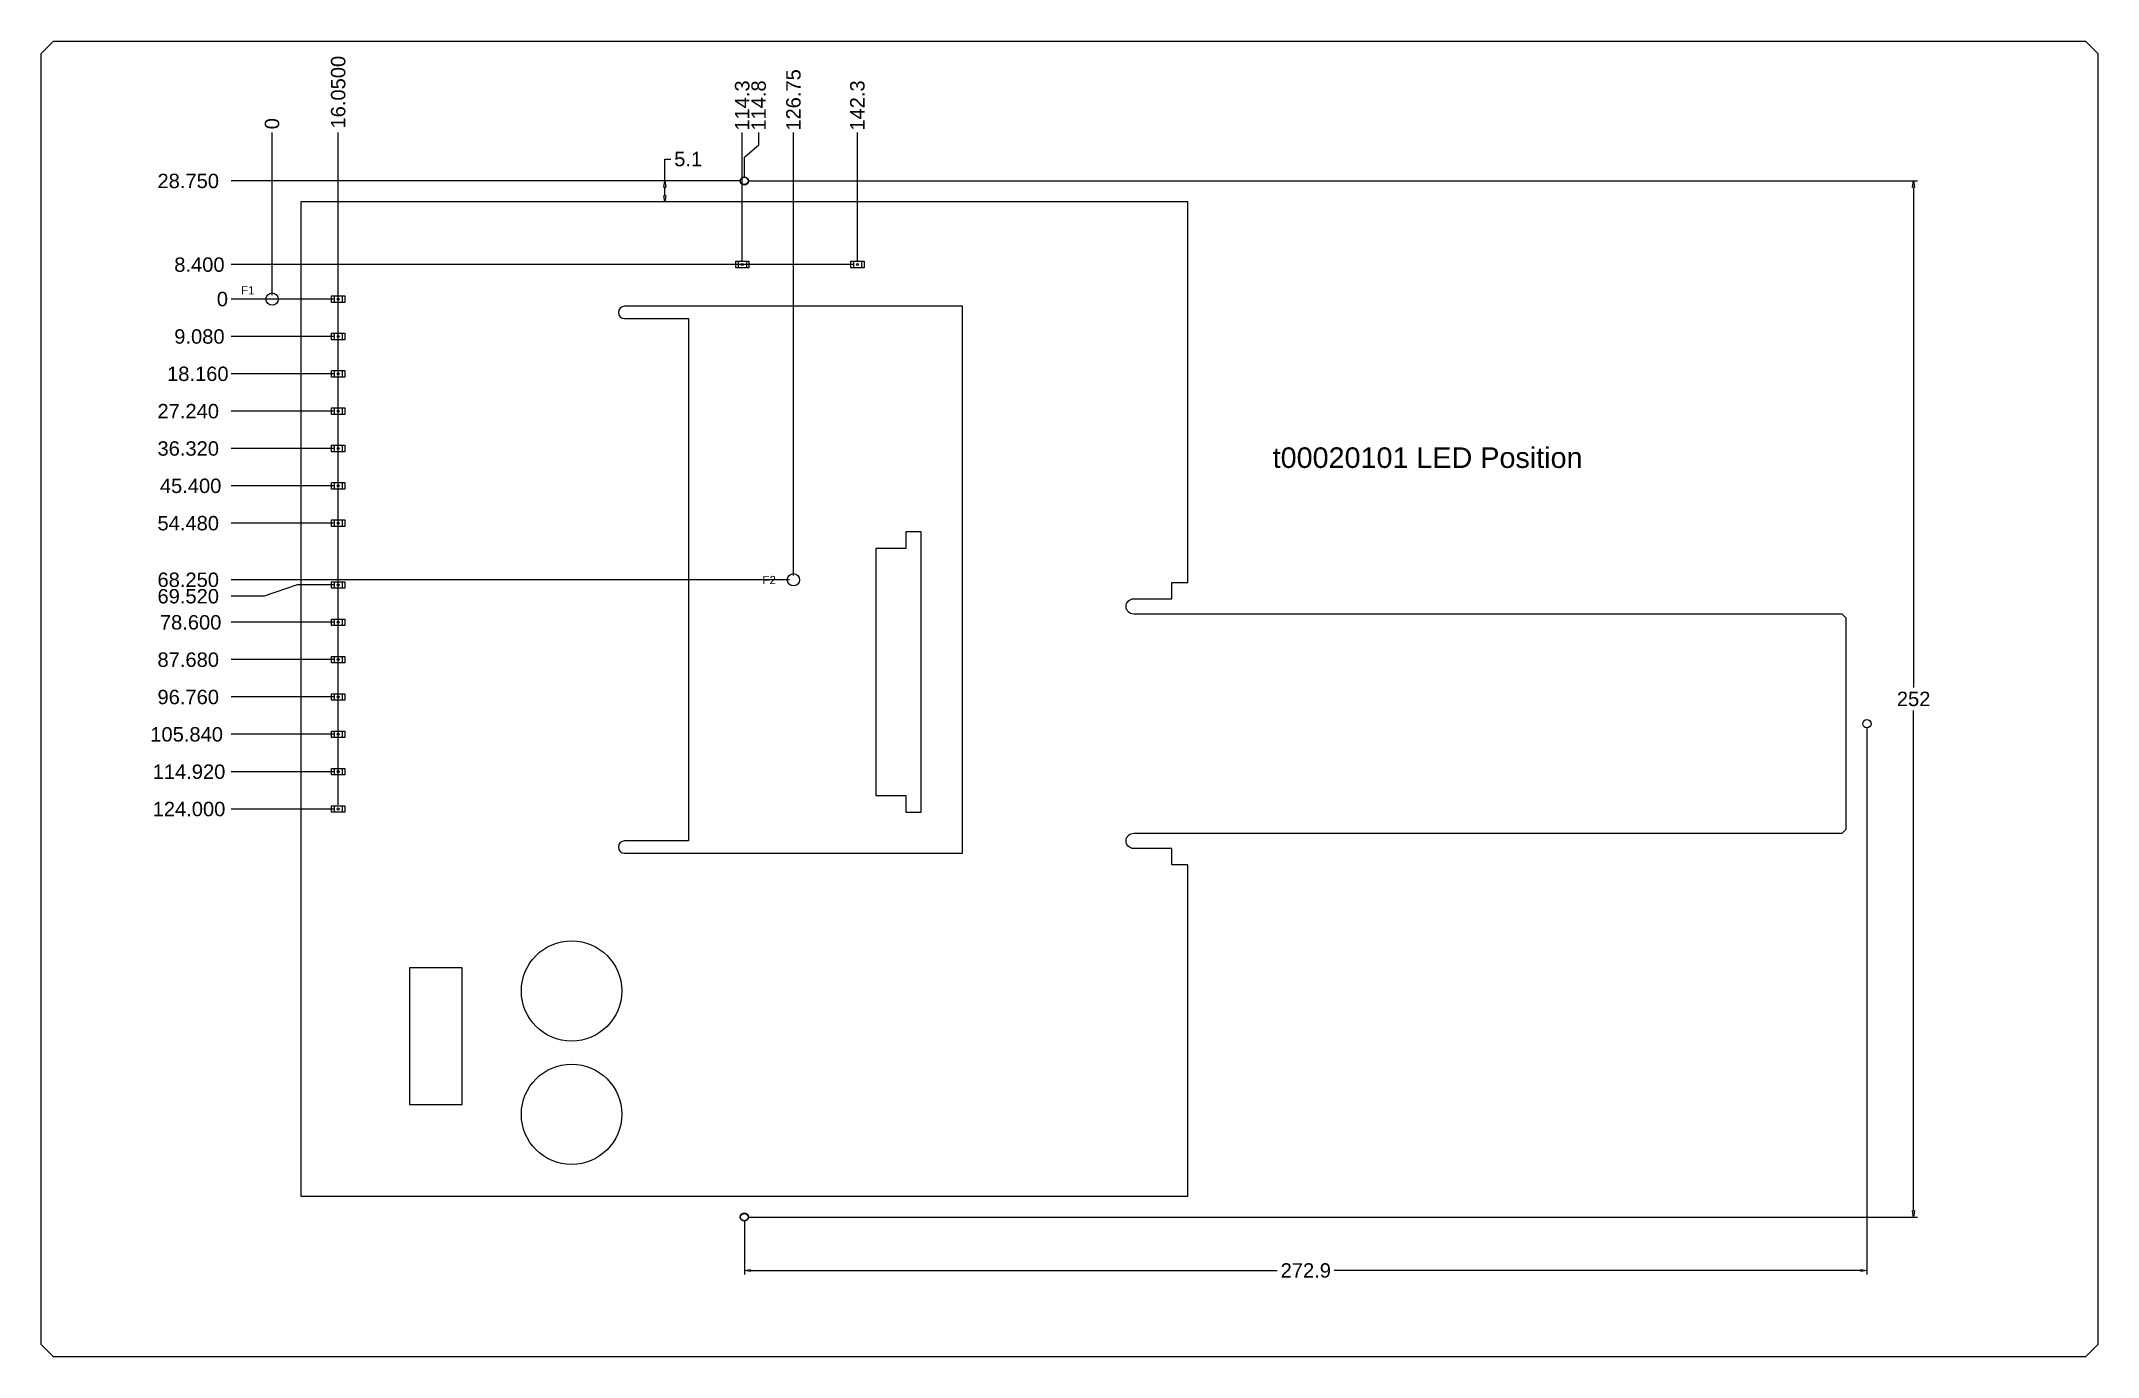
# Model space of a CAD drawing. Extents: x -27 to 473, y 8 to 328.
import ezdxf

# ---------------------------------------------------------------- set-up
doc = ezdxf.new("R2010")
doc.units = 0
doc.layers.get('0').update_dxf_attribs({"linetype": 'CONTINUOUS'})
for name, color, linetype in [('BOTTOM_PLATE', 4, 'CONTINUOUS'), ('DIMENSION-B', 7, 'CONTINUOUS'), ('LED-KINGBRIGHT', 1, 'CONTINUOUS'), ('LED_CIRCUIT', 3, 'CONTINUOUS')]:
    doc.layers.add(name, color=color, linetype=linetype)
doc.styles.add('ARIAL', font='txt')
doc.dimstyles.get("Standard").update_dxf_attribs({"dimtxt": 4, "dimasz": 4, "dimexe": 1, "dimexo": 1, "dimgap": 1, "dimtad": 0, "dimtih": 1, "dimtoh": 1, "dimzin": 0, "dimcen": 1, "dimazin": 3, "dimtp": 0.005, "dimtm": 0.005, "dimtfac": 1, "dimtofl": 0, "dimtmove": 0, "dimatfit": 3})

# ---------------------------------------------------------------- blocks, each defined once
blk = doc.blocks.new('*U133')
at = {"layer": 'LED_CIRCUIT', "color": 6, "style": 'ARIAL'}
blk.add_text('F1', height=2, dxfattribs=at).set_placement((21.16, 265.89))
blk = doc.blocks.new('*U134')
at = {"layer": 'LED_CIRCUIT', "color": 6, "style": 'ARIAL'}
blk.add_text('F2', height=2, dxfattribs=at).set_placement((147.91, 195.44))
blk = doc.blocks.new('LED')
at = {"layer": 'LED-KINGBRIGHT'}
for p, q in [((42.82, 270.18), (46.02, 270.18)), ((42.82, 268.58), (42.82, 270.18)), ((43.42, 270.18), (43.42, 268.58)), ((43.42, 270.18), (45.42, 270.18)), ((45.42, 270.18), (45.42, 268.58)), ((46.02, 270.18), (46.02, 268.58)), ((46.02, 268.58), (42.82, 268.58)), ((45.42, 268.58), (43.42, 268.58))]:
    blk.add_line(p, q, dxfattribs=at)
blk.add_circle((44.42, 269.38, 0.3), 0.25, dxfattribs=at)
blk = doc.blocks.new('*U135')
at = {"layer": 'LED_CIRCUIT', "color": 1, "style": 'ARIAL'}
blk.add_text('t00020101 LED Position', height=5, dxfattribs=at).set_placement((271.94, 223.7))
blk = doc.blocks.new('*U82')
at = {"layer": 'DIMENSION-B', "color": 0, "style": 'ARIAL'}
blk.add_text('0', height=3.5, rotation=90, dxfattribs=at).set_placement((30.42, 306.05))
blk = doc.blocks.new('*D81')
at = {"layer": 'DIMENSION-B', "color": 0}
blk.add_line((28.7, 265.75), (28.7, 305.25), dxfattribs=at)
at = {"layer": 'DIMENSION-B'}
blk.add_blockref('*U82', (0, 0), dxfattribs=at)
blk = doc.blocks.new('*U139')
at = {"layer": 'DIMENSION-B', "color": 0, "style": 'ARIAL'}
blk.add_text('16.0500', height=3.5, rotation=90, dxfattribs=at).set_placement((46.5, 306.25))
blk = doc.blocks.new('*D138')
at = {"layer": 'DIMENSION-B', "color": 0}
blk.add_line((44.75, 141.75), (44.75, 305.25), dxfattribs=at)
at = {"layer": 'DIMENSION-B'}
blk.add_blockref('*U139', (0, 0), dxfattribs=at)
blk = doc.blocks.new('*U86')
at = {"layer": 'DIMENSION-B', "color": 0, "style": 'ARIAL'}
blk.add_text('114.3', height=3.5, rotation=90, dxfattribs=at).set_placement((144.72, 305.72))
blk = doc.blocks.new('*D85')
at = {"layer": 'DIMENSION-B', "color": 0}
blk.add_line((143, 274.15), (143, 305.25), dxfattribs=at)
at = {"layer": 'DIMENSION-B'}
blk.add_blockref('*U86', (0, 0), dxfattribs=at)
blk = doc.blocks.new('*U88')
at = {"layer": 'DIMENSION-B', "color": 0, "style": 'ARIAL'}
blk.add_text('114.8', height=3.5, rotation=90, dxfattribs=at).set_placement((148.72, 305.72))
blk = doc.blocks.new('*D87')
at = {"layer": 'DIMENSION-B', "color": 0}
for p, q in [((147, 302.25), (147, 305.25)), ((143.5, 299.25), (147, 302.25)), ((143.5, 294.5), (143.5, 299.25))]:
    blk.add_line(p, q, dxfattribs=at)
at = {"layer": 'DIMENSION-B'}
blk.add_blockref('*U88', (0, 0), dxfattribs=at)
blk = doc.blocks.new('*U90')
at = {"layer": 'DIMENSION-B', "color": 0, "style": 'ARIAL'}
blk.add_text('126.75', height=3.5, rotation=90, dxfattribs=at).set_placement((157.17, 305.72))
blk = doc.blocks.new('*D89')
at = {"layer": 'DIMENSION-B', "color": 0}
blk.add_line((155.45, 197.5), (155.45, 305.25), dxfattribs=at)
at = {"layer": 'DIMENSION-B'}
blk.add_blockref('*U90', (0, 0), dxfattribs=at)
blk = doc.blocks.new('*U92')
at = {"layer": 'DIMENSION-B', "color": 0, "style": 'ARIAL'}
blk.add_text('142.3', height=3.5, rotation=90, dxfattribs=at).set_placement((172.72, 305.72))
blk = doc.blocks.new('*D91')
at = {"layer": 'DIMENSION-B', "color": 0}
blk.add_line((171, 274.15), (171, 305.25), dxfattribs=at)
at = {"layer": 'DIMENSION-B'}
blk.add_blockref('*U92', (0, 0), dxfattribs=at)
blk = doc.blocks.new('*U94')
at = {"layer": 'DIMENSION-B', "color": 0, "style": 'ARIAL'}
blk.add_text('0', height=3.5, dxfattribs=at).set_placement((15.26, 263.03))
blk = doc.blocks.new('*D93')
at = {"layer": 'DIMENSION-B', "color": 0}
blk.add_line((43.75, 264.75), (18.75, 264.75), dxfattribs=at)
at = {"layer": 'DIMENSION-B'}
blk.add_blockref('*U94', (0, 0), dxfattribs=at)
blk = doc.blocks.new('*U170')
at = {"layer": 'DIMENSION-B', "color": 0, "style": 'ARIAL'}
blk.add_text('8.400', height=3.5, dxfattribs=at).set_placement((4.91, 271.4))
blk = doc.blocks.new('*D154')
at = {"layer": 'DIMENSION-B', "color": 0}
blk.add_line((170, 273.15), (18.75, 273.15), dxfattribs=at)
at = {"layer": 'DIMENSION-B'}
blk.add_blockref('*U170', (0, 0), dxfattribs=at)
blk = doc.blocks.new('*U171')
at = {"layer": 'DIMENSION-B', "color": 0, "style": 'ARIAL'}
blk.add_text('28.750', height=3.5, dxfattribs=at).set_placement((0.83, 291.75))
blk = doc.blocks.new('*D155')
at = {"layer": 'DIMENSION-B', "color": 0}
blk.add_line((142.5, 293.5), (18.75, 293.5), dxfattribs=at)
at = {"layer": 'DIMENSION-B'}
blk.add_blockref('*U171', (0, 0), dxfattribs=at)
blk = doc.blocks.new('*U169')
at = {"layer": 'DIMENSION-B', "color": 0, "style": 'ARIAL'}
blk.add_text('9.080', height=3.5, dxfattribs=at).set_placement((4.91, 253.92))
blk = doc.blocks.new('*D153')
at = {"layer": 'DIMENSION-B', "color": 0}
blk.add_line((43.75, 255.67), (18.75, 255.67), dxfattribs=at)
at = {"layer": 'DIMENSION-B'}
blk.add_blockref('*U169', (0, 0), dxfattribs=at)
blk = doc.blocks.new('*U168')
at = {"layer": 'DIMENSION-B', "color": 0, "style": 'ARIAL'}
blk.add_text('18.160', height=3.5, dxfattribs=at).set_placement((3.16, 244.84))
blk = doc.blocks.new('*D152')
at = {"layer": 'DIMENSION-B', "color": 0}
blk.add_line((43.75, 246.59), (18.75, 246.59), dxfattribs=at)
at = {"layer": 'DIMENSION-B'}
blk.add_blockref('*U168', (0, 0), dxfattribs=at)
blk = doc.blocks.new('*U167')
at = {"layer": 'DIMENSION-B', "color": 0, "style": 'ARIAL'}
blk.add_text('27.240', height=3.5, dxfattribs=at).set_placement((0.83, 235.76))
blk = doc.blocks.new('*D151')
at = {"layer": 'DIMENSION-B', "color": 0}
blk.add_line((43.75, 237.51), (18.75, 237.51), dxfattribs=at)
at = {"layer": 'DIMENSION-B'}
blk.add_blockref('*U167', (0, 0), dxfattribs=at)
blk = doc.blocks.new('*U166')
at = {"layer": 'DIMENSION-B', "color": 0, "style": 'ARIAL'}
blk.add_text('36.320', height=3.5, dxfattribs=at).set_placement((0.83, 226.68))
blk = doc.blocks.new('*D150')
at = {"layer": 'DIMENSION-B', "color": 0}
blk.add_line((43.75, 228.43), (18.75, 228.43), dxfattribs=at)
at = {"layer": 'DIMENSION-B'}
blk.add_blockref('*U166', (0, 0), dxfattribs=at)
blk = doc.blocks.new('*U165')
at = {"layer": 'DIMENSION-B', "color": 0, "style": 'ARIAL'}
blk.add_text('45.400', height=3.5, dxfattribs=at).set_placement((1.41, 217.6))
blk = doc.blocks.new('*D149')
at = {"layer": 'DIMENSION-B', "color": 0}
blk.add_line((43.75, 219.35), (18.75, 219.35), dxfattribs=at)
at = {"layer": 'DIMENSION-B'}
blk.add_blockref('*U165', (0, 0), dxfattribs=at)
blk = doc.blocks.new('*U164')
at = {"layer": 'DIMENSION-B', "color": 0, "style": 'ARIAL'}
blk.add_text('54.480', height=3.5, dxfattribs=at).set_placement((0.83, 208.52))
blk = doc.blocks.new('*D148')
at = {"layer": 'DIMENSION-B', "color": 0}
blk.add_line((43.75, 210.27), (18.75, 210.27), dxfattribs=at)
at = {"layer": 'DIMENSION-B'}
blk.add_blockref('*U164', (0, 0), dxfattribs=at)
blk = doc.blocks.new('*U163')
at = {"layer": 'DIMENSION-B', "color": 0, "style": 'ARIAL'}
blk.add_text('68.250', height=3.5, dxfattribs=at).set_placement((0.83, 194.75))
blk = doc.blocks.new('*D147')
at = {"layer": 'DIMENSION-B', "color": 0}
blk.add_line((154.45, 196.5), (18.75, 196.5), dxfattribs=at)
at = {"layer": 'DIMENSION-B'}
blk.add_blockref('*U163', (0, 0), dxfattribs=at)
blk = doc.blocks.new('*U162')
at = {"layer": 'DIMENSION-B', "color": 0, "style": 'ARIAL'}
blk.add_text('69.520', height=3.5, dxfattribs=at).set_placement((0.83, 190.75))
blk = doc.blocks.new('*D146')
at = {"layer": 'DIMENSION-B', "color": 0}
for p, q in [((34.75, 195.23), (26.75, 192.5)), ((43.75, 195.23), (34.75, 195.23)), ((26.75, 192.5), (18.75, 192.5))]:
    blk.add_line(p, q, dxfattribs=at)
at = {"layer": 'DIMENSION-B'}
blk.add_blockref('*U162', (0, 0), dxfattribs=at)
blk = doc.blocks.new('*U161')
at = {"layer": 'DIMENSION-B', "color": 0, "style": 'ARIAL'}
blk.add_text('78.600', height=3.5, dxfattribs=at).set_placement((1.41, 184.4))
blk = doc.blocks.new('*D145')
at = {"layer": 'DIMENSION-B', "color": 0}
blk.add_line((43.75, 186.15), (18.75, 186.15), dxfattribs=at)
at = {"layer": 'DIMENSION-B'}
blk.add_blockref('*U161', (0, 0), dxfattribs=at)
blk = doc.blocks.new('*U160')
at = {"layer": 'DIMENSION-B', "color": 0, "style": 'ARIAL'}
blk.add_text('87.680', height=3.5, dxfattribs=at).set_placement((0.83, 175.32))
blk = doc.blocks.new('*D144')
at = {"layer": 'DIMENSION-B', "color": 0}
blk.add_line((43.75, 177.07), (18.75, 177.07), dxfattribs=at)
at = {"layer": 'DIMENSION-B'}
blk.add_blockref('*U160', (0, 0), dxfattribs=at)
blk = doc.blocks.new('*U159')
at = {"layer": 'DIMENSION-B', "color": 0, "style": 'ARIAL'}
blk.add_text('96.760', height=3.5, dxfattribs=at).set_placement((0.83, 166.24))
blk = doc.blocks.new('*D143')
at = {"layer": 'DIMENSION-B', "color": 0}
blk.add_line((43.75, 167.99), (18.75, 167.99), dxfattribs=at)
at = {"layer": 'DIMENSION-B'}
blk.add_blockref('*U159', (0, 0), dxfattribs=at)
blk = doc.blocks.new('*U158')
at = {"layer": 'DIMENSION-B', "color": 0, "style": 'ARIAL'}
blk.add_text('105.840', height=3.5, dxfattribs=at).set_placement((-0.92, 157.16))
blk = doc.blocks.new('*D142')
at = {"layer": 'DIMENSION-B', "color": 0}
blk.add_line((43.75, 158.91), (18.75, 158.91), dxfattribs=at)
at = {"layer": 'DIMENSION-B'}
blk.add_blockref('*U158', (0, 0), dxfattribs=at)
blk = doc.blocks.new('*U157')
at = {"layer": 'DIMENSION-B', "color": 0, "style": 'ARIAL'}
blk.add_text('114.920', height=3.5, dxfattribs=at).set_placement((-0.34, 148.08))
blk = doc.blocks.new('*D141')
at = {"layer": 'DIMENSION-B', "color": 0}
blk.add_line((43.75, 149.83), (18.75, 149.83), dxfattribs=at)
at = {"layer": 'DIMENSION-B'}
blk.add_blockref('*U157', (0, 0), dxfattribs=at)
blk = doc.blocks.new('*U156')
at = {"layer": 'DIMENSION-B', "color": 0, "style": 'ARIAL'}
blk.add_text('124.000', height=3.5, dxfattribs=at).set_placement((-0.34, 139))
blk = doc.blocks.new('*D140')
at = {"layer": 'DIMENSION-B', "color": 0}
blk.add_line((43.75, 140.75), (18.75, 140.75), dxfattribs=at)
at = {"layer": 'DIMENSION-B'}
blk.add_blockref('*U156', (0, 0), dxfattribs=at)
blk = doc.blocks.new('_CLOSEDBLANK')
at = {"color": 0, "linetype": 'BYBLOCK'}
for p, q in [((-1, 0.17), (0, 0)), ((-1, 0.17), (-1, -0.17)), ((0, 0), (-1, -0.17))]:
    blk.add_line(p, q, dxfattribs=at)
blk = doc.blocks.new('*U128')
at = {"layer": 'DIMENSION-B', "color": 0, "style": 'ARIAL'}
blk.add_text('272.9', height=3.5, dxfattribs=at).set_placement((273.87, 26.78))
blk = doc.blocks.new('*D127')
at = {"layer": 'DIMENSION-B', "color": 0}
for p, q in [((416.4, 160.5), (416.4, 27.5)), ((143.5, 40.5), (143.5, 27.5)), ((145, 28.5), (273.01, 28.5)), ((414.9, 28.5), (286.89, 28.5))]:
    blk.add_line(p, q, dxfattribs=at)
at = {"layer": 'DIMENSION-B'}
blk.add_blockref('*U128', (0, 0), dxfattribs=at)
at = {"layer": 'DIMENSION-B', "color": 0, "xscale": 1.5, "yscale": 1.5, "zscale": 1.5, "rotation": 180}
blk.add_blockref('_CLOSEDBLANK', (143.5, 28.5), dxfattribs=at)
at = {"layer": 'DIMENSION-B', "color": 0, "xscale": 1.5, "yscale": 1.5, "zscale": 1.5}
blk.add_blockref('_CLOSEDBLANK', (416.4, 28.5), dxfattribs=at)
blk = doc.blocks.new('*U130')
at = {"layer": 'DIMENSION-B', "color": 0, "style": 'ARIAL'}
blk.add_text('5.1', height=3.5, dxfattribs=at).set_placement((126.45, 297.08))
blk = doc.blocks.new('*D129')
at = {"layer": 'DIMENSION-B', "color": 0}
for p, q in [((124.16, 293.5), (124.16, 298.81)), ((124.16, 298.81), (125.66, 298.81)), ((142.5, 293.5), (123.16, 293.5)), ((124.16, 289.9), (124.16, 292))]:
    blk.add_line(p, q, dxfattribs=at)
at = {"layer": 'DIMENSION-B'}
blk.add_blockref('*U130', (0, 0), dxfattribs=at)
at = {"layer": 'DIMENSION-B', "color": 0, "xscale": 1.5, "yscale": 1.5, "zscale": 1.5}
for p, rotation in [((124.16, 293.5), 90), ((124.16, 288.4), 270)]:
    blk.add_blockref('_CLOSEDBLANK', p, dxfattribs=dict(at, rotation=rotation))
blk = doc.blocks.new('*U132')
at = {"layer": 'DIMENSION-B', "color": 0, "style": 'ARIAL'}
blk.add_text('252', height=3.5, dxfattribs=at).set_placement((423.68, 165.78))
blk = doc.blocks.new('*D131')
at = {"layer": 'DIMENSION-B', "color": 0}
for p, q in [((144.5, 293.5), (428.7, 293.5)), ((427.7, 292), (427.7, 170.29)), ((427.7, 43), (427.7, 164.72)), ((144.5, 41.5), (428.7, 41.5))]:
    blk.add_line(p, q, dxfattribs=at)
at = {"layer": 'DIMENSION-B', "color": 0, "xscale": 1.5, "yscale": 1.5, "zscale": 1.5}
for p, rotation in [((427.7, 293.5), 90), ((427.7, 41.5), 270)]:
    blk.add_blockref('_CLOSEDBLANK', p, dxfattribs=dict(at, rotation=rotation))
at = {"layer": 'DIMENSION-B'}
blk.add_blockref('*U132', (0, 0), dxfattribs=at)

msp = doc.modelspace()

# ---------------------------------------------------------------- linework, layer by layer
at = {"layer": 'BOTTOM_PLATE'}
msp.add_lwpolyline([(-24.4527, 327.5031), (469.5473, 327.5031), (472.5473, 324.5031), (472.5473, 10.5031), (469.5473, 7.5031), (-24.4527, 7.5031), (-27.4527, 10.5031), (-27.4527, 324.5031)], close=True, dxfattribs=at)
for centre in [(143.4973, 293.5031), (143.4973, 41.5031)]:
    msp.add_circle(centre, 0.9, dxfattribs=at)
at = {"layer": 'LED_CIRCUIT', "linetype": 'CONTINUOUS', "flags": 128}
for points in [[(247.3973, 127.1331), (247.3973, 131.1331), (238.1473, 131.1331, -1), (238.1473, 134.8331), (410.3973, 134.8331), (411.3973, 135.8331), (411.3973, 187.1731), (410.3973, 188.1731), (238.1473, 188.1731, -1), (238.1473, 191.8731), (247.3973, 191.8731), (247.3973, 195.8731), (251.2973, 195.8731), (251.2973, 288.4031), (35.6973, 288.4031), (35.6973, 46.6031), (251.2973, 46.6031), (251.2973, 127.1331)], [(129.8973, 133.0031), (114.3973, 133.0031, 1), (114.3973, 130.0031), (196.4973, 130.0031), (196.4973, 263.0031), (114.3973, 263.0031, 1), (114.3973, 260.0031), (129.8973, 260.0031)]]:
    msp.add_lwpolyline(points, format="xyb", close=True, dxfattribs=at)
for points in [[(175.4973, 204.1431), (175.4973, 144.0031), (182.7973, 144.0031), (182.7973, 140.0031), (186.4973, 140.0031), (186.4973, 208.1431), (182.7973, 208.1431), (182.7973, 204.1431)], [(62.0673, 68.8531), (74.8673, 68.8531), (74.8673, 102.1531), (62.0673, 102.1531)]]:
    msp.add_lwpolyline(points, close=True, dxfattribs=at)
at = {"layer": 'LED_CIRCUIT', "linetype": 'CONTINUOUS'}
for centre, radius in [((143.4973, 293.5031), 1), ((416.3973, 161.5031), 1), ((101.4973, 96.5031), 12.2), ((101.4973, 66.5031), 12.2), ((143.4973, 41.5031), 1)]:
    msp.add_circle(centre, radius, dxfattribs=at)
at = {"layer": 'LED_CIRCUIT', "color": 6}
for centre in [(28.6973, 264.7531), (155.4473, 196.5031)]:
    msp.add_circle(centre, 1.5, dxfattribs=at)

# ---------------------------------------------------------------- block references
at = {"layer": 'DIMENSION-B'}
for name in ['*U133', '*U135', '*U134']:
    msp.add_blockref(name, (0, 0), dxfattribs=at)
at = {"layer": 'LED-KINGBRIGHT'}
for p in [(98.5785, 3.777, -0.3), (126.5785, 3.777, -0.3), (0.3285, -4.623, -0.3), (0.3285, -13.703, -0.3), (0.3285, -22.783, -0.3), (0.3285, -31.863, -0.3), (0.3285, -40.943, -0.3), (0.3285, -50.023, -0.3), (0.3285, -59.103, -0.3), (0.3285, -74.143, -0.3), (0.3285, -83.223, -0.3), (0.3285, -92.303, -0.3), (0.3285, -101.383, -0.3), (0.3285, -110.463, -0.3), (0.3285, -119.543, -0.3), (0.3285, -128.623, -0.3)]:
    msp.add_blockref('LED', p, dxfattribs=at)

# ---------------------------------------------------------------- dimensions: what is measured, and where the dimension line sits
at = {"layer": 'DIMENSION-B'}
for feature_location, offset, dtype, origin, override, picture, middle in [((44.7473, 140.7531), (0, 164.5017), 1, (28.6973, 264.7531), {"dimtxt": 3.5, "dimarcsym": 1}, '*D138', (44.7473, 315.2965)), ((155.4473, 196.5031), (0, 108.7517), 1, (28.6973, 264.7531), {"dimtxt": 3.5, "dimarcsym": 1}, '*D89', (155.4473, 313.3682)), ((143.4973, 293.5031), (3.5, 11.7517), 1, (28.6973, 264.7531), {"dimtxt": 3.5, "dimarcsym": 1}, '*D87', (146.9973, 311.999)), ((142.9973, 273.1531), (0, 32.1017), 1, (28.6973, 264.7531), {"dimtxt": 3.5, "dimarcsym": 1}, '*D85', (142.9973, 311.9955)), ((170.9973, 273.1531), (0, 32.1017), 1, (28.6973, 264.7531), {"dimtxt": 3.5, "dimarcsym": 1}, '*D91', (170.9973, 311.9955)), ((28.6972512784, 264.7531006047), (0, 40.5017348859), 1, (28.6972512784, 264.7531006047), {"dimtxt": 3.5, "dimarcsym": 1}, '*D81', (28.6972512784, 307.3960360363)), ((143.4973, 293.5031), (-124.75, 0), 0, (28.6973, 264.7531), {"dimtxt": 3.5, "dimtad": 0, "dimdec": 3, "dimarcsym": 1}, '*D155', (9.2889, 293.5031)), ((170.9973, 273.1531), (-152.25, 0), 0, (28.6973, 264.7531), {"dimtxt": 3.5, "dimtad": 0, "dimdec": 3, "dimarcsym": 1}, '*D154', (11.3306, 273.1531)), ((44.7472512784, 264.7531006047), (-25.9999681413, 0), 0, (28.6972512784, 264.7531006047), {"dimtxt": 3.5, "dimarcsym": 1}, '*D93', (16.6060825914, 264.7531006047)), ((44.7473, 158.9131), (-26, 0), 0, (28.6973, 264.7531), {"dimtxt": 3.5, "dimtad": 0, "dimdec": 3, "dimarcsym": 1}, '*D142', (8.4139, 158.9131)), ((44.7473, 149.8331), (-26, 0), 0, (28.6973, 264.7531), {"dimtxt": 3.5, "dimtad": 0, "dimdec": 3, "dimarcsym": 1}, '*D141', (8.7056, 149.8331)), ((44.7473, 140.7531), (-26, 0), 0, (28.6973, 264.7531), {"dimtxt": 3.5, "dimtad": 0, "dimdec": 3, "dimarcsym": 1}, '*D140', (8.7056, 140.7531)), ((44.7473, 237.5131), (-26, 0), 0, (28.6973, 264.7531), {"dimtxt": 3.5, "dimtad": 0, "dimdec": 3, "dimarcsym": 1}, '*D151', (9.2889, 237.5131)), ((44.7473, 228.4331), (-26, 0), 0, (28.6973, 264.7531), {"dimtxt": 3.5, "dimtad": 0, "dimdec": 3, "dimarcsym": 1}, '*D150', (9.2889, 228.4331)), ((44.7473, 210.2731), (-26, 0), 0, (28.6973, 264.7531), {"dimtxt": 3.5, "dimtad": 0, "dimdec": 3, "dimarcsym": 1}, '*D148', (9.2889, 210.2731)), ((155.4473, 196.5031), (-136.7, 0), 0, (28.6973, 264.7531), {"dimtxt": 3.5, "dimtad": 0, "dimdec": 3, "dimarcsym": 1}, '*D147', (9.2889, 196.5031)), ((44.7473, 195.2331), (-26, -2.73), 0, (28.6973, 264.7531), {"dimtxt": 3.5, "dimtad": 0, "dimdec": 3, "dimarcsym": 1}, '*D146', (9.2889, 192.5031)), ((44.7473, 177.0731), (-26, 0), 0, (28.6973, 264.7531), {"dimtxt": 3.5, "dimtad": 0, "dimdec": 3, "dimarcsym": 1}, '*D144', (9.2889, 177.0731)), ((44.7473, 167.9931), (-26, 0), 0, (28.6973, 264.7531), {"dimtxt": 3.5, "dimtad": 0, "dimdec": 3, "dimarcsym": 1}, '*D143', (9.2889, 167.9931)), ((44.7473, 219.3531), (-26, 0), 0, (28.6973, 264.7531), {"dimtxt": 3.5, "dimtad": 0, "dimdec": 3, "dimarcsym": 1}, '*D149', (9.5806, 219.3531)), ((44.7473, 186.1531), (-26, 0), 0, (28.6973, 264.7531), {"dimtxt": 3.5, "dimtad": 0, "dimdec": 3, "dimarcsym": 1}, '*D145', (9.5806, 186.1531)), ((44.7473, 246.5931), (-26, 0), 0, (28.6973, 264.7531), {"dimtxt": 3.5, "dimtad": 0, "dimdec": 3, "dimarcsym": 1}, '*D152', (10.4556, 246.5931)), ((44.7473, 255.6731), (-26, 0), 0, (28.6973, 264.7531), {"dimtxt": 3.5, "dimtad": 0, "dimdec": 3, "dimarcsym": 1}, '*D153', (11.3306, 255.6731))]:
    dim = msp.add_ordinate_dim(feature_location=feature_location, offset=offset, dtype=dtype, origin=origin, dimstyle='Standard', override=override, dxfattribs=at)
    dim.commit()
    dim.dimension.update_dxf_attribs({"geometry": picture, "text_midpoint": middle})
dim = msp.add_linear_dim(base=(124.1573, 288.4031), p1=(143.4973, 293.5031), p2=(124.1573, 288.4031), angle=90, dimstyle='Standard', override={"dimtxt": 3.5, "dimarcsym": 1}, dxfattribs=at)
dim.commit()
dim.dimension.update_dxf_attribs({"geometry": '*D129', "text_midpoint": (129.5055, 298.8085), "dimtype": 128})
dim = msp.add_linear_dim(base=(427.7031, 41.5031), p1=(143.4973, 293.5031), p2=(143.4973, 41.5031), angle=90, dimstyle='Standard', override={"dimtxt": 3.5, "dimarcsym": 1}, dxfattribs=at)
dim.commit()
dim.dimension.update_dxf_attribs({"geometry": '*D131', "text_midpoint": (427.7031, 167.5031)})
dim = msp.add_linear_dim(base=(416.3973, 28.5043), p1=(143.4973, 41.5031), p2=(416.3973, 161.5031), dimstyle='Standard', override={"dimtxt": 3.5, "dimarcsym": 1}, dxfattribs=at)
dim.commit()
dim.dimension.update_dxf_attribs({"geometry": '*D127', "text_midpoint": (279.9473, 28.5043)})

doc.saveas('drawing.dxf')
